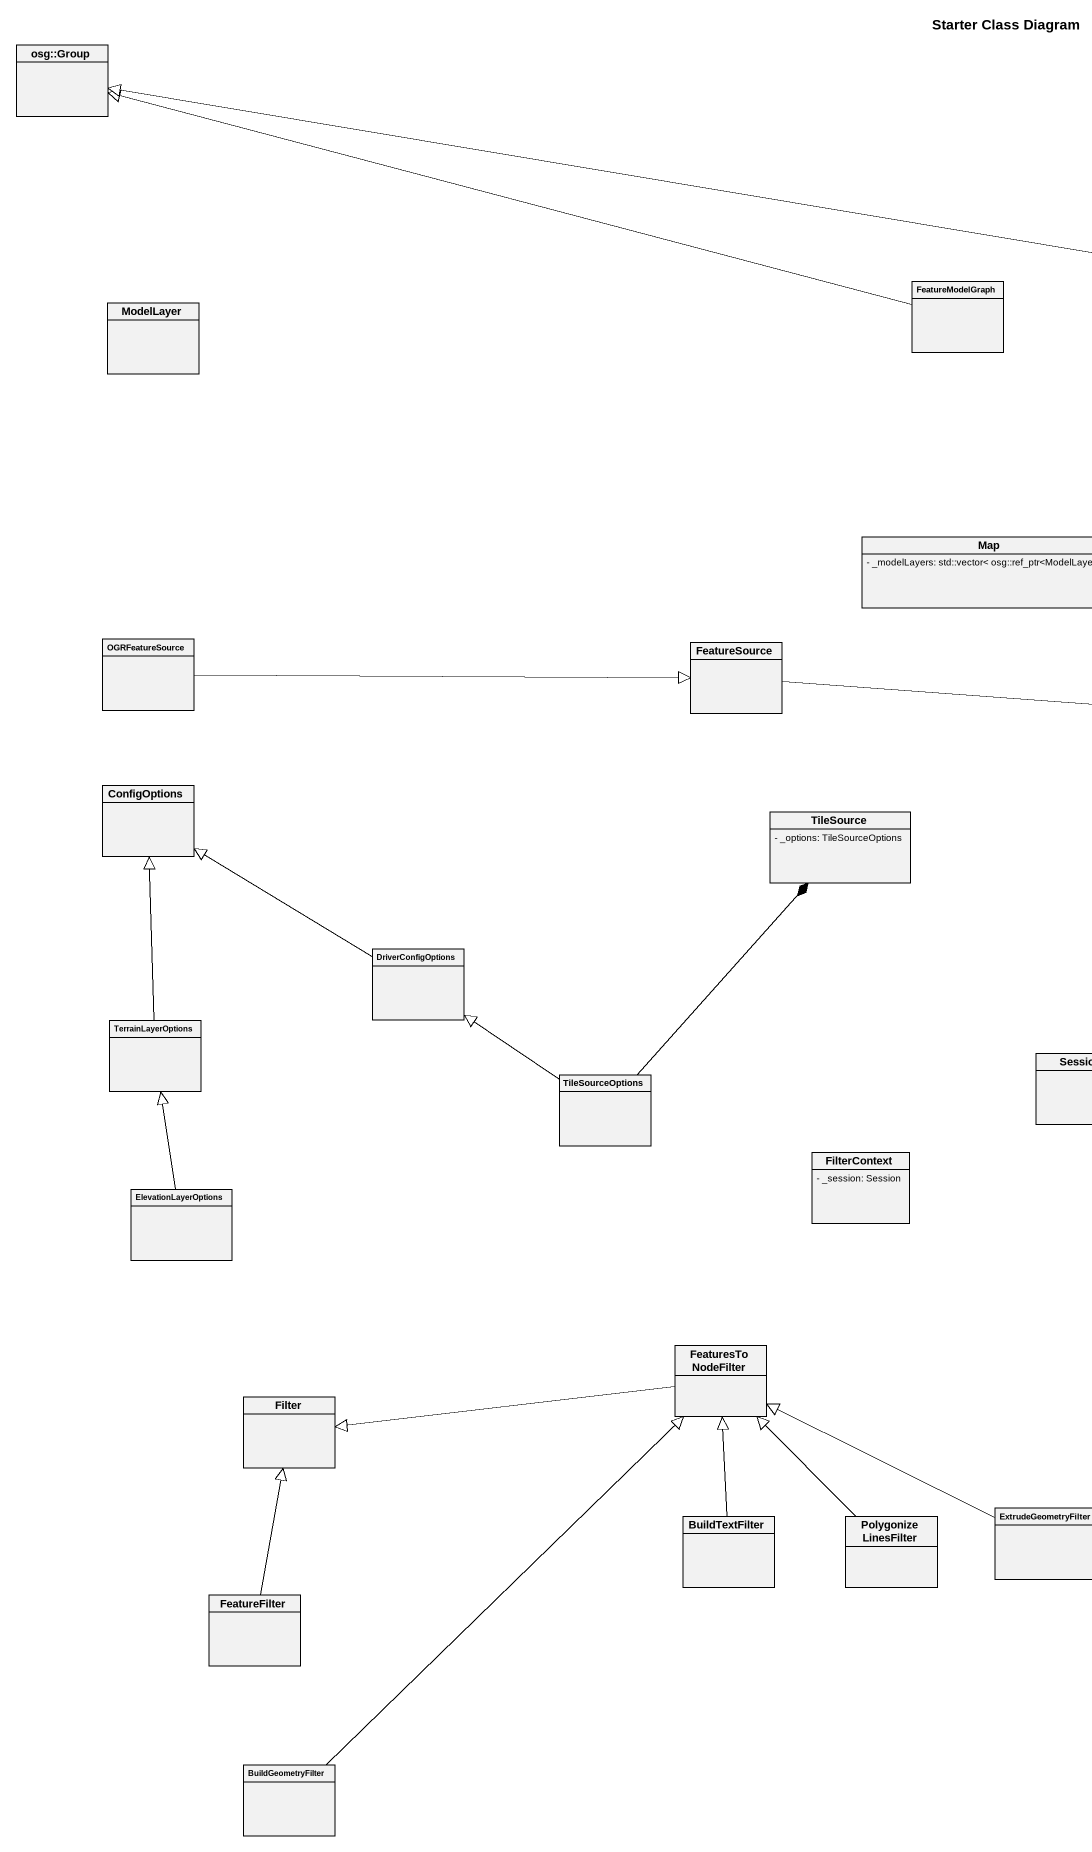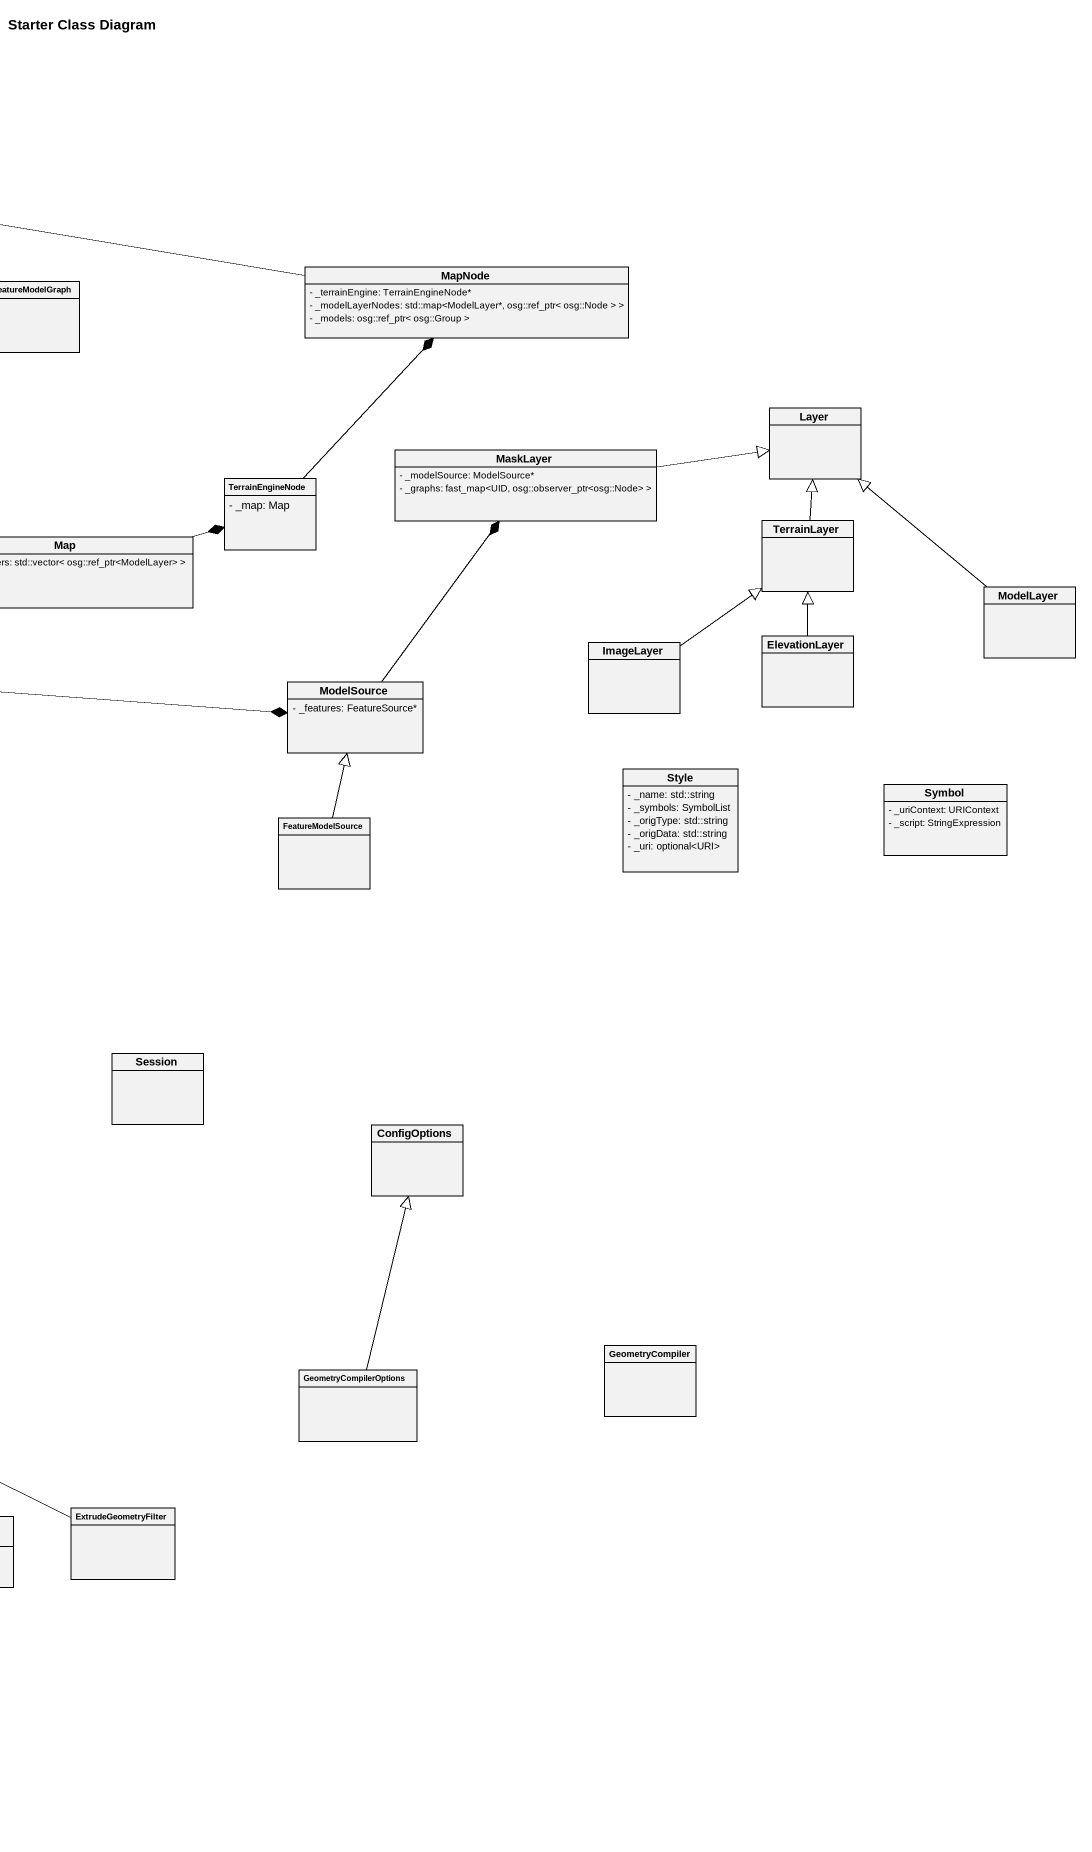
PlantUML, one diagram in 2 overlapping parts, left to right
@startuml
title Starter Class Diagram
hide circle
hide empty members
skinparam classAttributeIconSize 0
class "osg::Group" as osg_Group
class FeatureModelGraph
class MapNode {
  - _terrainEngine: TerrainEngineNode*
  - _modelLayerNodes: std::map<ModelLayer*, osg::ref_ptr< osg::Node > >
  - _models: osg::ref_ptr< osg::Group >
}
class ModelLayer
class Layer
class TerrainEngineNode {
  - _map: Map
}
class MaskLayer {
  - _modelSource: ModelSource*
  - _graphs: fast_map<UID, osg::observer_ptr<osg::Node> >
}
class TerrainLayer
class "Map" as Map_ {
  - _modelLayers: std::vector< osg::ref_ptr<ModelLayer> >
}
class "ModelLayer" as ModelLayer_2
class OGRFeatureSource
class FeatureSource
class ImageLayer
class ElevationLayer
class ModelSource {
  - _features: FeatureSource*
}
class ConfigOptions
class Style {
  - _name: std::string
  - _symbols: SymbolList
  - _origType: std::string
  - _origData: std::string
  - _uri: optional<URI>
}
class Symbol {
  - _uriContext: URIContext
  - _script: StringExpression
}
class TileSource {
  - _options: TileSourceOptions
}
class FeatureModelSource
class DriverConfigOptions
class TerrainLayerOptions
class TileSourceOptions
class Session
class "ConfigOptions" as ConfigOptions_2
class FilterContext {
  - _session: Session
}
class ElevationLayerOptions
class FeaturesToNodeFilter
class GeometryCompiler
class Filter
class GeometryCompilerOptions
class BuildTextFilter
class PolygonizeLinesFilter
class ExtrudeGeometryFilter
class FeatureFilter
class BuildGeometryFilter
FeatureModelGraph -left-|> osg_Group
MapNode -left-|> osg_Group
TerrainEngineNode -up-* MapNode
MaskLayer -right-|> Layer
TerrainLayer -up-|> Layer
Map_ -right-* TerrainEngineNode
ModelLayer_2 -up-|> Layer
OGRFeatureSource -right-|> FeatureSource
FeatureSource -right-* ModelSource
ImageLayer -up-|> TerrainLayer
ElevationLayer -up-|> TerrainLayer
ModelSource -up-* MaskLayer
FeatureModelSource -up-|> ModelSource
DriverConfigOptions -up-|> ConfigOptions
TerrainLayerOptions -up-|> ConfigOptions
TileSourceOptions -up-* TileSource
TileSourceOptions -up-|> DriverConfigOptions
ElevationLayerOptions -up-|> TerrainLayerOptions
FeaturesToNodeFilter -left-|> Filter
GeometryCompilerOptions -up-|> ConfigOptions_2
BuildTextFilter -up-|> FeaturesToNodeFilter
PolygonizeLinesFilter -up-|> FeaturesToNodeFilter
ExtrudeGeometryFilter -left-|> FeaturesToNodeFilter
FeatureFilter -up-|> Filter
BuildGeometryFilter -up-|> FeaturesToNodeFilter
@enduml
